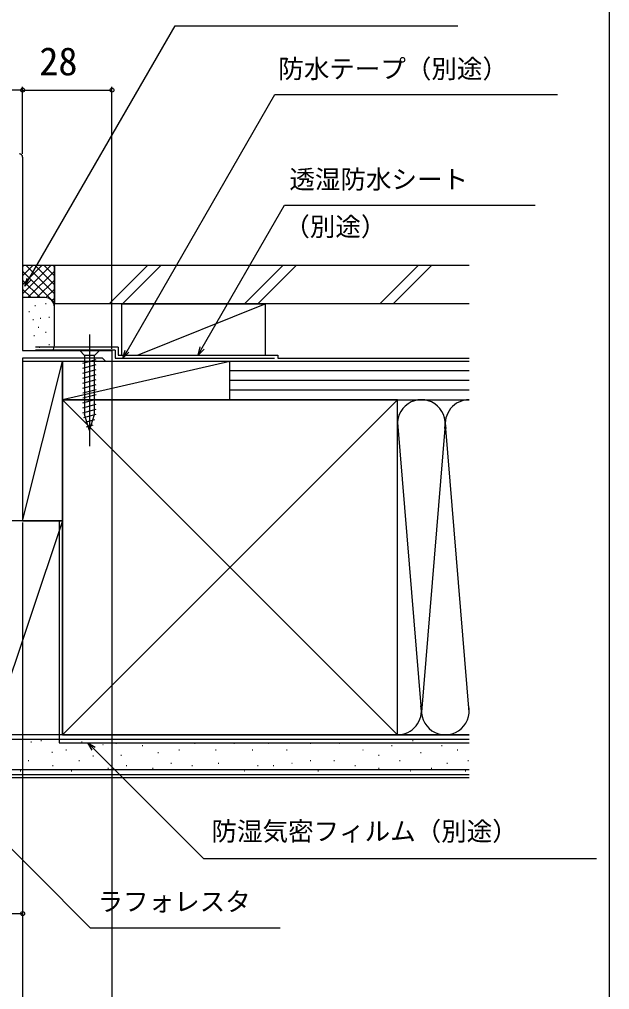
# Model space of a CAD drawing. Units: millimetres, scale not verified. Extents: x -525 to 525, y -783 to 778.
# Drawn here: x 340 to 525, y -620 to -316 of the extents above; entities that cross this region are included whole.
import ezdxf
from ezdxf.enums import TextEntityAlignment as Align

# ---------------------------------------------------------------- set-up
doc = ezdxf.new("R2010")
doc.units = ezdxf.units.MM
doc.header["$LTSCALE"] = 4
for name, color, linetype in [('0-2_YKK_11', 7, 'Continuous'), ('0-5_YKK_13', 4, 'Continuous'), ('0-7_YKK_D', 6, 'Continuous'), ('0-8_YKK_ZWAK', 7, 'Continuous'), ('0-9_YSS_K', 3, 'Continuous'), ('0-A_YSS_KE', 3, 'Continuous')]:
    doc.layers.add(name, color=color, linetype=linetype)
doc.styles.add('ＭＳ ゴシック', font='')
doc.styles.get('ＭＳ ゴシック').set_extended_font_data('MS Gothic')

msp = doc.modelspace()

# ---------------------------------------------------------------- linework, layer by layer
at = {"layer": '0-2_YKK_11'}
msp.add_lwpolyline([(341, -359.2), (341, -419.8), (369, -419.8), (369, -423.2), (367.1, -423.2), (366.6, -422.7), (366.1, -422.2), (341, -422.2), (341, -473.2), (336.758, -473.2), (336.575, -473.08), (336.025, -473.08), (335.842, -473.2), (333.2, -473.2)], dxfattribs=at)
msp.add_arc((340, -359.2), 1, 0.00001, 89.99999, dxfattribs=at)
at = {"layer": '0-5_YKK_13'}
for p, q in [((362, -414.8), (362, -449.8)), ((365.1, -419.8), (358.9, -419.8)), ((358.9, -419.8), (360.45, -421.35)), ((360.45, -421.35), (360.45, -439.884)), ((363.55, -421.35), (360.45, -421.35)), ((365.1, -419.8), (363.55, -421.35)), ((363.55, -439.884), (363.55, -421.35)), ((359.9, -423.776), (364.1, -422.651)), ((359.9, -425.329), (364.1, -424.204)), ((359.9, -426.882), (364.1, -425.757)), ((359.9, -428.435), (364.1, -427.31)), ((359.9, -429.988), (364.1, -428.863)), ((359.9, -431.541), (364.1, -430.416)), ((359.9, -433.094), (364.1, -431.969)), ((359.9, -434.647), (364.1, -433.521)), ((359.9, -436.2), (364.1, -435.074)), ((359.9, -437.753), (364.1, -436.627)), ((359.9, -439.306), (364.1, -438.18)), ((360.159, -440.789), (364.1, -439.733)), ((362, -444.8), (360.45, -439.884)), ((362, -444.8), (363.55, -439.884)), ((360.61, -442.221), (363.646, -441.408)), ((361.062, -443.653), (363.112, -443.104))]:
    msp.add_line(p, q, dxfattribs=at)
at = {"layer": '0-7_YKK_D'}
for p, q in [((341, -358.2), (341, -337.2)), ((341, -358.2), (341, -337.2)), ((369, -419.3), (369, -337.2)), ((341, -338.2), (329, -338.2)), ((341, -338.2), (369, -338.2)), ((369, -423.185), (369, -717.201)), ((341, -473.7), (341, -717.201)), ((341, -473.7), (341, -657.201)), ((341, -473.7), (341, -697.201)), ((341, -473.7), (341, -717.201)), ((341, -473.7), (341, -597.201)), ((311, -596.201), (341, -596.201))]:
    msp.add_line(p, q, dxfattribs=at)
for points in [[(341.732, -399.654), (343.006, -397.445), (388.802, -318.057), (477.395, -318.057)], [(372.47, -422.2), (373.744, -419.991), (420.109, -339.617), (508.702, -339.617)], [(396.021, -421.2), (397.295, -418.991), (423.088, -374.279), (501.646, -374.279)], [(343.598, -397.786), (341.732, -399.654), (342.414, -397.103)], [(397.887, -419.333), (396.021, -421.2), (396.703, -418.65)], [(374.336, -420.333), (372.47, -422.2), (373.152, -419.65)], [(362.785, -544.986), (361.465, -542.7), (363.752, -544.02)], [(361.465, -542.7), (363.269, -544.503), (397.682, -578.917), (520.868, -578.917)], [(325.988, -564.423), (327.791, -566.226), (362.205, -600.64), (421.71, -600.64)]]:
    msp.add_lwpolyline(points, dxfattribs=at)
for centre in [(341, -338.2), (341, -338.2), (369, -338.2), (341, -596.201)]:
    msp.add_circle(centre, 0.637, dxfattribs=at)
at = {"layer": '0-8_YKK_ZWAK'}
msp.add_lwpolyline([(-525, -782.7), (525, -782.7), (525, 747.3)], dxfattribs=at)
at = {"layer": '0-9_YSS_K'}
for p, q in [((351, -393.2), (341, -393.2)), ((341, -402.058), (349.858, -393.2)), ((341, -399.229), (347.029, -393.2)), ((341, -396.401), (344.201, -393.2)), ((341, -393.573), (341.373, -393.2)), ((341, -394.886), (351, -404.886)), ((342.142, -393.2), (351, -402.058)), ((342.686, -403.2), (351, -394.886)), ((344.971, -393.2), (351, -399.229)), ((347.799, -393.2), (351, -396.401)), ((350.627, -393.2), (351, -393.573)), ((351, -406.2), (351, -393.2)), ((380.11, -393.2), (368.11, -405.2)), ((384.353, -393.2), (372.353, -405.2)), ((422.537, -393.2), (410.537, -405.2)), ((426.779, -393.2), (414.779, -405.2)), ((464.963, -393.2), (452.963, -405.2)), ((469.206, -393.2), (457.206, -405.2)), ((341, -397.715), (346.485, -403.2)), ((345.515, -403.2), (351, -397.715)), ((341, -400.543), (343.675, -403.218)), ((348.325, -403.218), (351, -400.543)), ((348, -403.2), (341, -403.2)), ((350.205, -404.166), (351, -403.372)), ((344.857, -405.695), (345.057, -405.695)), ((348.195, -405.028), (348.395, -405.028)), ((351, -418.2), (351, -406.2)), ((372, -405.2), (372, -421.2)), ((372, -405.2), (417, -405.2)), ((377, -421.2), (417, -405.2)), ((417, -405.2), (417, -421.2)), ((343.001, -407.526), (343.201, -407.526)), ((344.189, -410.035), (344.389, -410.035)), ((346.526, -409.701), (346.726, -409.701)), ((349.196, -409.367), (349.396, -409.367)), ((345.923, -412.494), (346.123, -412.494)), ((344.523, -415.042), (344.723, -415.042)), ((348.195, -414.041), (348.395, -414.041)), ((346.192, -418.714), (346.392, -418.714)), ((349.196, -417.882), (349.396, -417.882)), ((341, -473.2), (353.5, -423.2)), ((406, -423.2), (353.5, -423.2)), ((406, -423.2), (353.5, -435.2)), ((417, -423.2), (372, -423.2)), ((481, -423.2), (406, -423.2)), ((406, -435.2), (406, -423.2)), ((406, -435.2), (406, -423.2)), ((481, -426.2), (406, -426.2)), ((481, -429.2), (406, -429.2)), ((481, -432.2), (406, -432.2)), ((353.5, -540.2), (458.5, -435.2)), ((353.5, -435.2), (458.5, -540.2)), ((406, -435.2), (481, -435.2)), ((458.5, -435.2), (481, -435.2)), ((458.506, -442.394), (465.842, -531.168)), ((473.342, -444.232), (466, -533.081)), ((481, -533.081), (473.658, -444.232)), ((353.5, -473.2), (326, -473.2)), ((353.5, -473.2), (331, -540.2)), ((353.5, -540.2), (353.5, -473.2)), ((353.5, -540.2), (331, -540.2)), ((458.5, -540.2), (481, -540.2)), ((481, -541.7), (331, -541.7)), ((343.565, -542.419), (343.765, -542.419)), ((346.684, -542.03), (346.884, -542.03)), ((359.481, -542.419), (359.681, -542.419)), ((366.108, -543.199), (366.308, -543.199)), ((370.199, -542.766), (370.399, -542.766)), ((378.44, -543.59), (378.64, -543.59)), ((394.924, -542.766), (395.124, -542.766)), ((407.217, -542.766), (407.417, -542.766)), ((417.931, -542.766), (418.131, -542.766)), ((431.118, -542.766), (431.318, -542.766)), ((440.184, -542.766), (440.384, -542.766)), ((456.667, -543.59), (456.867, -543.59)), ((463.26, -541.942), (463.46, -541.942)), ((472.326, -543.59), (472.526, -543.59)), ((350.192, -545.648), (350.392, -545.648)), ((354.54, -544.914), (354.74, -544.914)), ((362.989, -546.817), (363.19, -546.817)), ((371.847, -546.562), (372.047, -546.562)), ((383.385, -545.738), (383.585, -545.738)), ((389.979, -544.914), (390.179, -544.914)), ((401.448, -544.914), (401.648, -544.914)), ((412.986, -544.914), (413.186, -544.914)), ((423.701, -544.914), (423.901, -544.914)), ((447.601, -544.914), (447.801, -544.914)), ((452.546, -546.562), (452.746, -546.562)), ((465.733, -545.738), (465.933, -545.738)), ((477.271, -544.914), (477.471, -544.914)), ((342.744, -548.211), (342.944, -548.211)), ((350.419, -549.859), (350.619, -549.859)), ((358.661, -548.211), (358.861, -548.211)), ((373.495, -549.859), (373.695, -549.859)), ((387.506, -549.035), (387.706, -549.035)), ((394.099, -549.859), (394.299, -549.859)), ((402.272, -549.035), (402.472, -549.035)), ((414.635, -549.859), (414.835, -549.859)), ((419.58, -549.859), (419.78, -549.859)), ((425.349, -549.035), (425.549, -549.035)), ((431.118, -548.211), (431.318, -548.211)), ((438.535, -548.211), (438.735, -548.211)), ((445.129, -549.859), (445.329, -549.859)), ((459.139, -548.211), (459.339, -548.211)), ((473.974, -549.035), (474.174, -549.035)), ((480.568, -548.211), (480.768, -548.211)), ((481, -551.2), (331, -551.2)), ((340.272, -551.507), (340.472, -551.507)), ((347.463, -551.105), (347.663, -551.105)), ((356.188, -551.507), (356.388, -551.507)), ((362.8, -551.105), (363, -551.105)), ((367.726, -550.683), (367.926, -550.683)), ((381.737, -550.683), (381.937, -550.683)), ((410.514, -551.507), (410.714, -551.507)), ((433.59, -551.507), (433.79, -551.507)), ((452.546, -550.683), (452.746, -550.683)), ((462.436, -551.507), (462.636, -551.507)), ((469.029, -550.683), (469.229, -550.683)), ((479.743, -551.507), (479.943, -551.507)), ((481, -553.7), (331, -553.7))]:
    msp.add_line(p, q, dxfattribs=at)
msp.add_lwpolyline([(353.5, -473.2), (353.5, -423.2), (341, -423.2), (341, -473.2)], close=True, dxfattribs=at)
msp.add_lwpolyline([(353.5, -423.2), (353.5, -435.2), (406, -435.2)], dxfattribs=at)
for centre, radius, start, end in [((348, -406.2), 3, 360, 90), ((348.392, -418.121), 2.609, 319.93661, 358.26236), ((466, -442.7), 7.5, 348.21668, 191.78379), ((481, -442.7), 7.5, 90, 191.78379), ((458.5, -532.7), 7.5, 270, 11.78353), ((473.5, -532.7), 7.5, 168.21646, 11.78353)]:
    msp.add_arc(centre, radius, start, end, dxfattribs=at)
at = {"layer": '0-A_YSS_KE'}
for p, q in [((481, -405.2), (351, -405.2)), ((371, -418.7), (345, -418.7)), ((370, -419.7), (345, -419.7)), ((421, -421.2), (421, -422.2)), ((421, -422.2), (481, -422.2)), ((458.5, -449.165), (458.5, -435.2)), ((458.5, -540.2), (458.5, -442.7)), ((352.5, -473.2), (352.5, -542.7)), ((481, -540.2), (331, -540.2)), ((352.5, -542.7), (481, -542.7)), ((481, -552.7), (331, -552.7))]:
    msp.add_line(p, q, dxfattribs=at)
for points in [[(481, -393.2), (351, -393.2), (351, -405.2)], [(371, -418.7), (371, -421.2), (421, -421.2)], [(370, -419.7), (370, -422.2), (420, -422.2)], [(458.5, -435.2), (353.5, -435.2), (353.5, -540.2), (458.5, -540.2)]]:
    msp.add_lwpolyline(points, dxfattribs=at)

# ---------------------------------------------------------------- texts
at = {"layer": '0-7_YKK_D', "style": 'ＭＳ ゴシック'}
for s, height, p in [('28', 8.798, (346.239, -336.2)), ('防水テープ（別途）', 5.865, (421.14, -336.206)), ('透湿防水シート', 5.865, (424.63, -370.833)), ('（別途）', 5.865, (423.039, -385.667)), ('防湿気密フィルム（別途）', 5.865, (400.214, -575.109)), ('ラフォレスタ', 5.865, (364.504, -597.158))]:
    msp.add_text(s, height=height, dxfattribs=at).set_placement(p, align=Align.BOTTOM_LEFT)

doc.saveas('drawing.dxf')
